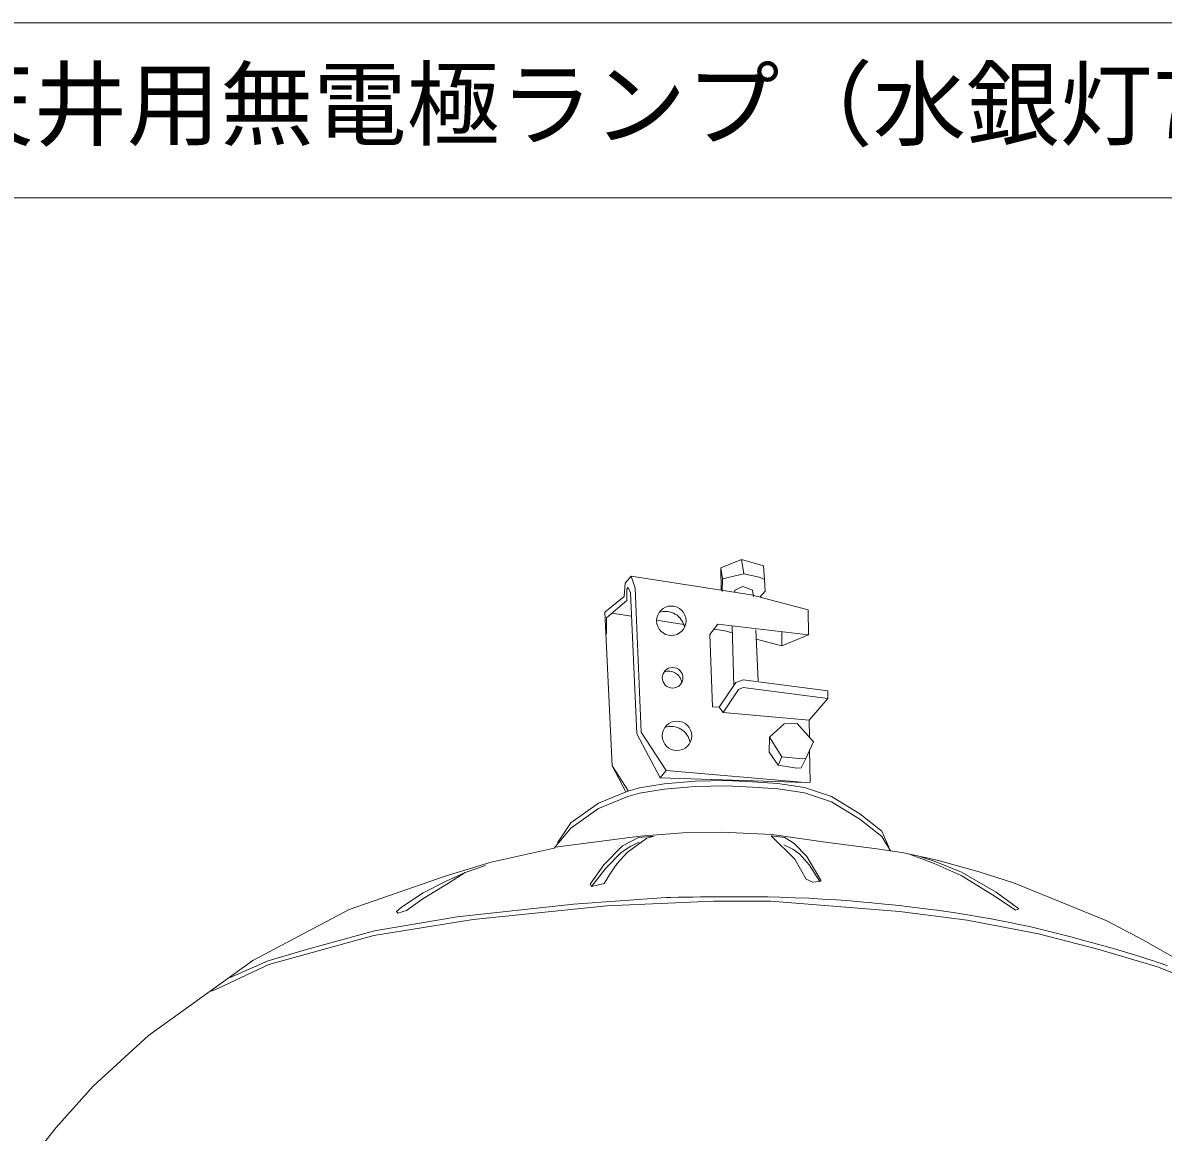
# Model space of a CAD drawing. Units: millimetres, scale not verified. Extents: x -1348 to 1152, y -2025 to -250.
# Drawn here: x 689.2 to 933.8, y -1375.1 to -1137.2 of the extents above; entities that cross this region are included whole.
import ezdxf
from ezdxf.enums import TextEntityAlignment as Align

# ---------------------------------------------------------------- set-up
doc = ezdxf.new("R2010")
doc.units = ezdxf.units.MM
doc.header["$LTSCALE"] = 5
doc.layers.add('0-0_絵', color=7, linetype='Continuous', lineweight=20)
doc.layers.add('0-2_枠', color=7, linetype='Continuous', lineweight=20)
doc.layers.add('0-1_文字', color=7, linetype='Continuous')
doc.styles.add('ＭＳ ゴシック', font='')
doc.styles.get('ＭＳ ゴシック').set_extended_font_data('MS Gothic')

msp = doc.modelspace()

# ---------------------------------------------------------------- linework, layer by layer
at = {"layer": '0-0_絵', "lineweight": 18}
for p, q in [((843.787, -1255.364), (843.287, -1252.289)), ((838.906, -1254.088), (839.256, -1256.466)), ((845.687, -1258.872), (845.879, -1260.21)), ((815.504, -1263.801), (819.753, -1264.465)), ((825.101, -1265.3), (830.919, -1266.209)), ((841.274, -1266.59), (841.66, -1279.36)), ((846.918, -1278.287), (846.355, -1267.367)), ((851.951, -1267.801), (851.951, -1270.778)), ((839.373, -1285.122), (838.521, -1283.986)), ((825.839, -1299.074), (820.88, -1289.69)), ((858.008, -1300.04), (857.929, -1293.126)), ((819.076, -1301.965), (815.561, -1296.528))]:
    msp.add_line(p, q, dxfattribs=at)
for points in [[(847.233, -1260.381), (848.36, -1259.113), (848.219, -1256.577), (848.058, -1253.618), (843.287, -1252.289), (838.906, -1254.088), (838.984, -1258.781)], [(857.899, -1290.431), (857.857, -1286.765), (861.811, -1282.093), (861.811, -1280.483), (843.633, -1278.116), (842.119, -1278.684), (838.521, -1283.986), (837.101, -1283.891), (836.533, -1268.365), (838.237, -1266.188), (857.649, -1268.471), (857.588, -1263.062), (845.405, -1259.877), (819.653, -1255.853), (818.374, -1257.346), (818.161, -1260.225), (814.016, -1263.568), (815.561, -1296.528), (818.488, -1302.132)], [(819.653, -1255.853), (820.506, -1258.412), (821.786, -1289.336), (827.136, -1297.548), (856.949, -1300.083), (858.008, -1300.04)], [(839.134, -1259.16), (839.256, -1256.466), (843.787, -1255.364), (847.093, -1256.099), (848.219, -1256.577)], [(820.88, -1289.69), (819.529, -1259.438), (819.014, -1258.305), (818.694, -1258.625), (818.694, -1261.078), (814.322, -1264.81), (814.322, -1268.284)], [(845.687, -1258.872), (843.584, -1258.107), (841.863, -1258.872), (841.848, -1259.299)], [(837.424, -1267.226), (839.768, -1267.592), (841.317, -1267.997)], [(846.457, -1269.341), (851.951, -1270.778), (857.649, -1268.471)], [(842.687, -1280.199), (839.373, -1285.122), (857.857, -1286.765)], [(861.811, -1282.093), (843.633, -1279.726), (842.687, -1280.199)], [(849.331, -1290.374), (849.24, -1293.57), (851.157, -1296.401), (851.979, -1294.574)], [(851.157, -1296.401), (855.175, -1297.04), (856.088, -1296.948), (857.092, -1294.94)], [(856.949, -1300.083), (825.839, -1299.074), (827.136, -1297.548)], [(875.303, -1314.744), (873.389, -1311.702), (868.664, -1307.947), (862.597, -1304.237), (856.858, -1302.299), (851.134, -1301.473), (845.705, -1301.084), (839.972, -1300.812), (833.378, -1300.981), (826.749, -1301.525), (821.416, -1302.397), (818.913, -1303.091), (812.625, -1305.68), (806.726, -1309.871), (803.16, -1314.18)], [(803.852, -1313.02), (806.726, -1308.738), (812.625, -1304.547), (818.913, -1301.958), (821.416, -1301.264), (826.749, -1300.392), (833.378, -1299.848), (839.972, -1299.679), (845.705, -1299.951), (851.134, -1300.34), (856.858, -1301.166), (862.597, -1303.105), (868.664, -1306.814), (873.389, -1310.569), (874.92, -1313.979)], [(979.074, -1371.456), (970.537, -1362.956), (959.906, -1354.207), (952.811, -1348.312), (940.336, -1340.047), (929.554, -1333.884), (921.668, -1329.781), (909.941, -1324.954), (901.634, -1321.652), (894.313, -1319.228), (885.273, -1316.77), (878.107, -1315.198), (872.311, -1314.314), (861.815, -1312.984), (849.849, -1311.235), (839.074, -1310.745), (830.747, -1310.885), (821.571, -1311.595), (803.319, -1313.958)], [(821.389, -1312.906), (819.58, -1313.74), (817.475, -1315.105), (814.184, -1318.489), (811.167, -1322.397)], [(803.16, -1314.18), (789.613, -1317.191), (779.986, -1320.136), (759.144, -1327.33), (738.494, -1338.274), (716.159, -1354.336), (704.278, -1365.227), (696.312, -1374.047), (688.506, -1383.934), (676.879, -1401.68), (672.365, -1410.484), (664.004, -1428.571), (665.548, -1426.079), (680.224, -1413.367), (712.112, -1402.014), (736.577, -1397.468), (764.955, -1394.385), (794.612, -1392.038), (822.315, -1390.894), (863.261, -1390.966), (887.673, -1392.085), (907.554, -1393.966), (926.623, -1396.732), (944.074, -1399.681)], [(855.79, -1315.45), (854.356, -1314.417), (852.38, -1313.5)], [(855.79, -1315.45), (857.807, -1317.787), (860.087, -1321.324)], [(902.813, -1327.219), (902.074, -1327.473), (897.717, -1324.572), (890.42, -1320.03), (884.625, -1317.444), (879.322, -1315.441)], [(788.404, -1317.915), (784.068, -1319.437), (780.478, -1321.675), (774.987, -1325.061), (771.472, -1327.564), (769.592, -1328.136), (769.295, -1327.772), (770.402, -1326.817), (775.068, -1323.795), (779.824, -1321.325), (784.068, -1319.437)], [(881.764, -1316.015), (884.856, -1317.01), (890.478, -1319.357), (897.925, -1323.65), (902.813, -1327.219)], [(952.811, -1348.312), (944.027, -1344.235), (932.501, -1339.625), (919.755, -1335.828), (907.009, -1332.574), (891.686, -1329.59), (877.177, -1327.755), (849.632, -1325.556), (837.29, -1325.561), (814.44, -1326.518), (785.772, -1329.461), (764.457, -1332.89), (741.96, -1339.154), (731.104, -1344.194), (729.633, -1344.815)], [(733.627, -1341.93), (741.762, -1338.337), (750.003, -1335.907), (764.583, -1331.893), (782.333, -1328.934), (807.267, -1326.187), (827.171, -1324.75), (828.1, -1324.736), (829.702, -1324.712), (831.305, -1324.689), (832.907, -1324.668), (834.509, -1324.648), (836.112, -1324.631), (837.041, -1324.622), (838.55, -1324.61), (841.151, -1324.598), (843.753, -1324.599), (846.354, -1324.616), (848.955, -1324.651), (851.556, -1324.707), (853.064, -1324.75), (854.78, -1324.809), (857.738, -1324.937), (860.695, -1325.096), (863.651, -1325.285), (866.604, -1325.503), (869.555, -1325.749), (871.266, -1325.904), (872.58, -1326.029), (874.846, -1326.257), (877.11, -1326.5), (879.372, -1326.759), (881.632, -1327.033), (883.891, -1327.323), (885.2, -1327.498), (886.679, -1327.702), (889.226, -1328.072), (891.77, -1328.465), (894.309, -1328.884), (896.844, -1329.332)], [(896.844, -1329.332), (899.372, -1329.811), (900.835, -1330.104), (902.502, -1330.452), (905.368, -1331.086), (908.226, -1331.758), (911.076, -1332.464), (913.918, -1333.199), (916.755, -1333.959), (918.397, -1334.409), (919.657, -1334.759), (921.827, -1335.372), (923.994, -1335.998), (926.155, -1336.639), (928.312, -1337.297), (930.464, -1337.973), (931.71, -1338.375), (932.384, -1338.596), (933.544, -1338.982), (934.7, -1339.38)]]:
    msp.add_lwpolyline(points, dxfattribs=at)
for points in [[(858.736, -1291.379), (855.266, -1287.452), (852.436, -1287.544), (849.331, -1290.374), (851.979, -1294.574), (856.362, -1295.031), (857.092, -1294.94)], [(821.193, -1311.878), (817.769, -1313.673), (813.787, -1317.748), (810.85, -1321.94), (811.167, -1322.397), (813.85, -1321.794), (815.226, -1319.546), (816.643, -1317.5), (818.813, -1315.079), (823.03, -1312.067), (824.571, -1311.594)], [(857.307, -1315.963), (854.602, -1313.153), (852.6, -1311.894), (849.704, -1311.519), (854.738, -1316.524), (857.177, -1320.841), (858.578, -1321.459), (860.087, -1321.324), (860.432, -1321.158)]]:
    msp.add_lwpolyline(points, close=True, dxfattribs=at)
for centre, radius in [((828.259, -1265.426), 3.161), ((828.528, -1277.654), 2.212), ((829.469, -1290.087), 3.161)]:
    msp.add_circle(centre, radius, dxfattribs=at)
for centre, radius in [((826.955, -1267.619), 4.207), ((827.616, -1279.189), 2.945), ((828.165, -1292.279), 4.207)]:
    msp.add_arc(centre, radius, 10.74783, 107.78117, dxfattribs=at)
at = {"layer": '0-2_枠'}
for p, q in [((1152.055, -1137.212), (-1347.945, -1137.212)), ((-1347.945, -1174.712), (1152.055, -1174.712))]:
    msp.add_line(p, q, dxfattribs=at)

# ---------------------------------------------------------------- texts
at = {"layer": '0-1_文字', "style": 'ＭＳ ゴシック'}
msp.add_text('高天井用無電極ランプ（水銀灯700W相当）', height=14.66, dxfattribs=at).set_placement((651.513, -1166.392), align=Align.BOTTOM_LEFT)

doc.saveas('drawing.dxf')
